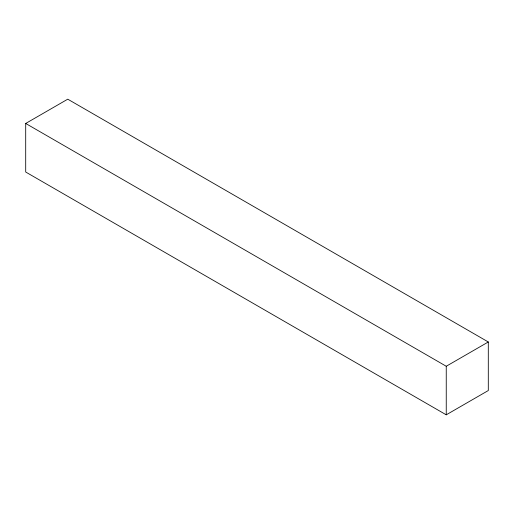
<?xml version="1.0" encoding="UTF-8"?>
<svg xmlns="http://www.w3.org/2000/svg" width="514" height="514" viewBox="0 0 514 514"><rect width="100%" height="100%" fill="white"/><g stroke="black" fill="none" stroke-linecap="round" stroke-linejoin="round"><path stroke-width="0.77" d="M25.7 123.463L67.752 99.183L488.3 341.977L488.3 390.537L446.248 414.817L25.7 172.023L25.7 123.463L446.248 366.257L488.3 341.977M446.248 366.257L446.248 414.817"/></g></svg>
